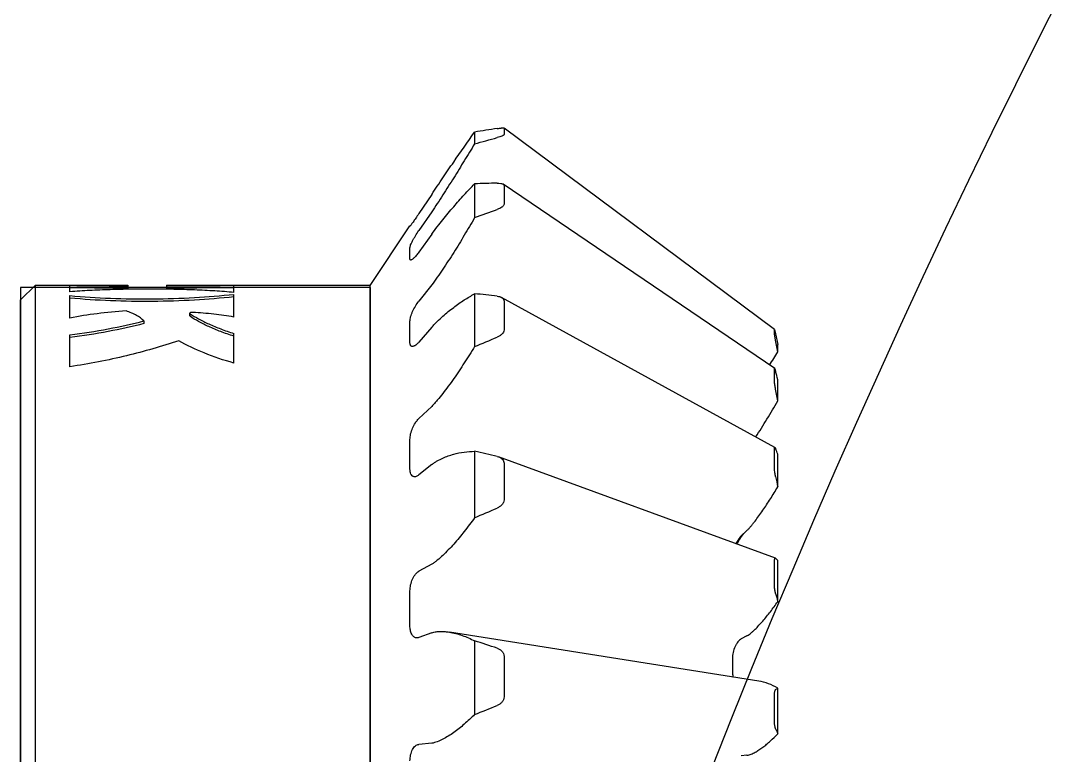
# Model space of a CAD drawing. Header units: inches. Extents: x -164 to 250, y -285 to 80.
# Drawn here: x 110.124 to 111.761, y 34.436 to 35.608 of the extents above; entities that cross this region are included whole.
import ezdxf

# ---------------------------------------------------------------- set-up
doc = ezdxf.new("R2010")
doc.units = ezdxf.units.IN
doc.header["$MEASUREMENT"] = 0
for name, color, linetype in [('LAY0001', 7, 'Continuous'), ('LAYER_CUT_FEAT', 7, 'Continuous'), ('LAYER_FEATURE', 7, 'Continuous')]:
    doc.layers.add(name, color=color, linetype=linetype)

msp = doc.modelspace()

# ---------------------------------------------------------------- linework, layer by layer
at = {"color": 7, "linetype": 'Continuous'}
for p, q in [((111.32592, 35.11528), (110.89472, 35.43608)), ((111.3261, 35.0528), (110.8934, 35.34672)), ((110.77937, 35.33049), (110.75891, 35.29987)), ((110.77937, 35.30262), (110.75891, 35.27291)), ((110.74476, 35.27987), (110.74476, 35.28035)), ((110.74477, 35.27985), (110.74476, 35.27987)), ((110.74491, 35.27996), (110.74477, 35.27985)), ((110.77937, 35.26713), (110.75891, 35.23859)), ((110.74476, 35.22773), (110.74476, 35.24573)), ((110.14765, 35.18587), (110.29505, 35.18587)), ((110.20277, 35.17534), (110.20277, 35.18571)), ((110.29505, 35.18587), (110.29505, 35.181)), ((110.35656, 35.18193), (110.29505, 35.18193)), ((110.35656, 35.18587), (110.68151, 35.18587)), ((110.35656, 35.18587), (110.35656, 35.18128)), ((110.46421, 35.17419), (110.46421, 35.1858)), ((110.77937, 35.18624), (110.75891, 35.16035)), ((110.20277, 35.13328), (110.20277, 35.1692)), ((110.46421, 35.13503), (110.46421, 35.17113)), ((111.32651, 34.9271), (110.89073, 35.16635)), ((110.32067, 35.12886), (110.32067, 35.12461)), ((110.39378, 35.13689), (110.39378, 35.14107)), ((110.39425, 35.13622), (110.39378, 35.13689)), ((110.74476, 35.09442), (110.74476, 35.12865)), ((110.77937, 35.11874), (110.75891, 35.09507)), ((110.20277, 35.05593), (110.20277, 35.1067)), ((110.46421, 35.06178), (110.46421, 35.10897)), ((110.77937, 34.99275), (110.75891, 34.97322)), ((110.74476, 34.89298), (110.74476, 34.9401)), ((110.77937, 34.89985), (110.75891, 34.88337)), ((111.32722, 34.75075), (110.88608, 34.91227)), ((111.28193, 34.79496), (111.27291, 34.78634)), ((110.77937, 34.74108), (110.75891, 34.72982)), ((110.74476, 34.64314), (110.74476, 34.69853)), ((110.77937, 34.63187), (110.75891, 34.6242)), ((111.30072, 34.55491), (110.80753, 34.63295)), ((111.28193, 34.62705), (111.27291, 34.62209)), ((111.25884, 34.59106), (111.25884, 34.56944)), ((110.77937, 34.45588), (110.75891, 34.45399)), ((111.28193, 34.43677), (111.27291, 34.43594))]:
    msp.add_line(p, q, dxfattribs=at)
msp.add_circle((124.25513, 29.28373), 14)
msp.add_arc((111.32567, 34.74776), 0.06446, 142.89805, 143.7947, dxfattribs=at)
for points, knots in [([(110.75891, 35.29987), (110.75728, 35.29743), (110.7549, 35.29389), (110.7518, 35.28941), (110.74977, 35.28652), (110.74803, 35.28408), (110.74665, 35.28217), (110.74565, 35.28086), (110.74512, 35.28017), (110.74491, 35.27996)], [0, 0, 0, 0, 0.3612195, 0.5254513, 0.6718985, 0.7960282, 0.8939709, 0.9626672, 1, 1, 1, 1]), ([(110.74476, 35.24573), (110.74476, 35.24599), (110.74483, 35.24658), (110.74514, 35.248), (110.7459, 35.25018), (110.74722, 35.2532), (110.74898, 35.25671), (110.75111, 35.26057), (110.75437, 35.26607), (110.75704, 35.27019), (110.75891, 35.27291)], [0, 0, 0, 0, 0.0255874, 0.057743, 0.1415442, 0.2495506, 0.3782187, 0.5230073, 0.678699, 1, 1, 1, 1]), ([(110.74544, 35.22602), (110.74533, 35.22608), (110.74512, 35.22626), (110.7449, 35.22665), (110.74478, 35.22715), (110.74476, 35.22753), (110.74476, 35.22773)], [0, 0, 0, 0, 0.1984575, 0.4188777, 0.6822092, 1, 1, 1, 1]), ([(110.75891, 35.23859), (110.75819, 35.23758), (110.75677, 35.23567), (110.75464, 35.23301), (110.7526, 35.23071), (110.75073, 35.22881), (110.74906, 35.22736), (110.74778, 35.22649), (110.74688, 35.22607), (110.74621, 35.22587), (110.74569, 35.22589), (110.74544, 35.22602)], [0, 0, 0, 0, 0.1953342, 0.376554, 0.5396566, 0.6811491, 0.7982752, 0.8893455, 0.92515, 0.9548821, 1, 1, 1, 1]), ([(110.20277, 35.18571), (110.21771, 35.18555), (110.24847, 35.18513), (110.27923, 35.18494), (110.29505, 35.18494)], [0, 0, 0, 0, 0.4856606, 1, 1, 1, 1]), ([(110.29505, 35.181), (110.27923, 35.181), (110.24847, 35.18119), (110.21771, 35.18161), (110.20277, 35.18177)], [0, 0, 0, 0, 0.5143393, 1, 1, 1, 1]), ([(110.46421, 35.17419), (110.45403, 35.17517), (110.43312, 35.17677), (110.4011, 35.17833), (110.368, 35.17924), (110.33431, 35.17961), (110.3005, 35.17946), (110.26708, 35.17879), (110.23454, 35.17753), (110.2132, 35.17618), (110.20277, 35.17534)], [0, 0, 0, 0, 0.1172736, 0.240335, 0.3674672, 0.4968581, 0.6266521, 0.7549856, 0.8800227, 1, 1, 1, 1]), ([(110.35656, 35.18522), (110.37507, 35.18513), (110.40252, 35.18518), (110.43841, 35.18554), (110.45578, 35.18573), (110.46421, 35.1858)], [0, 0, 0, 0, 0.5158149, 0.7649693, 1, 1, 1, 1]), ([(110.46421, 35.18186), (110.45578, 35.18179), (110.43841, 35.1816), (110.40252, 35.18124), (110.37507, 35.18119), (110.35656, 35.18128)], [0, 0, 0, 0, 0.2350318, 0.4841851, 1, 1, 1, 1]), ([(110.20277, 35.1692), (110.22426, 35.16735), (110.26816, 35.16444), (110.3344, 35.16331), (110.40009, 35.16558), (110.44326, 35.16908), (110.46421, 35.17113)], [0, 0, 0, 0, 0.247147, 0.5039282, 0.7587093, 1, 1, 1, 1]), ([(110.46421, 35.16712), (110.44326, 35.16505), (110.40009, 35.16154), (110.3344, 35.15926), (110.26816, 35.1604), (110.22426, 35.16332), (110.20277, 35.16518)], [0, 0, 0, 0, 0.2412916, 0.4960722, 0.7528528, 1, 1, 1, 1]), ([(110.74476, 35.12865), (110.74476, 35.12969), (110.745, 35.13197), (110.74584, 35.13559), (110.74716, 35.1396), (110.74955, 35.14539), (110.75331, 35.1525), (110.75695, 35.15786), (110.75891, 35.16035)], [0, 0, 0, 0, 0.0886917, 0.1949607, 0.3161331, 0.4485262, 0.7292455, 1, 1, 1, 1]), ([(110.29217, 35.14474), (110.27678, 35.14375), (110.24682, 35.14102), (110.2171, 35.13626), (110.20277, 35.13328)], [0, 0, 0, 0, 0.5132453, 1, 1, 1, 1]), ([(110.32067, 35.12886), (110.31732, 35.13241), (110.31084, 35.13697), (110.30095, 35.14168), (110.29522, 35.14376), (110.29217, 35.14474)], [0, 0, 0, 0, 0.445174, 0.7083168, 1, 1, 1, 1]), ([(110.20277, 35.1067), (110.22324, 35.1092), (110.26279, 35.11545), (110.30186, 35.12415), (110.32067, 35.12886)], [0, 0, 0, 0, 0.5154955, 1, 1, 1, 1]), ([(110.39847, 35.14246), (110.39788, 35.14249), (110.397, 35.14248), (110.3959, 35.14232), (110.39518, 35.14215), (110.39459, 35.14194), (110.39415, 35.14169), (110.39386, 35.1414), (110.39378, 35.14117), (110.39378, 35.14107)], [0, 0, 0, 0, 0.3432788, 0.5035566, 0.6466954, 0.7680182, 0.8654081, 0.9402713, 1, 1, 1, 1]), ([(110.39378, 35.14107), (110.39378, 35.14101), (110.39383, 35.14073), (110.39406, 35.14052), (110.39425, 35.1404)], [0, 0, 0, 0, 0.2086356, 1, 1, 1, 1]), ([(110.39425, 35.1404), (110.39865, 35.13745), (110.40844, 35.1316), (110.42474, 35.1235), (110.44356, 35.11571), (110.45708, 35.11114), (110.46421, 35.10897)], [0, 0, 0, 0, 0.2065483, 0.4438926, 0.7093563, 1, 1, 1, 1]), ([(110.46421, 35.1046), (110.45708, 35.10678), (110.44356, 35.11139), (110.42474, 35.11922), (110.40843, 35.12738), (110.39865, 35.13325), (110.39425, 35.13622)], [0, 0, 0, 0, 0.2905521, 0.5559767, 0.7933485, 1, 1, 1, 1]), ([(110.46421, 35.13503), (110.45358, 35.13693), (110.43172, 35.14001), (110.40972, 35.14182), (110.39847, 35.14246)], [0, 0, 0, 0, 0.4894518, 1, 1, 1, 1]), ([(110.32067, 35.12461), (110.30186, 35.11988), (110.2628, 35.11113), (110.22325, 35.10483), (110.20277, 35.10232)], [0, 0, 0, 0, 0.4845152, 1, 1, 1, 1]), ([(110.37623, 35.09703), (110.3488, 35.08823), (110.29159, 35.0718), (110.23313, 35.06027), (110.20277, 35.05593)], [0, 0, 0, 0, 0.4843943, 1, 1, 1, 1]), ([(110.46421, 35.06178), (110.44802, 35.06609), (110.41792, 35.07619), (110.38926, 35.08981), (110.37623, 35.09703)], [0, 0, 0, 0, 0.5294456, 1, 1, 1, 1]), ([(110.7473, 35.08843), (110.74689, 35.08861), (110.7461, 35.0892), (110.7453, 35.09058), (110.74484, 35.09236), (110.74476, 35.0937), (110.74476, 35.09442)], [0, 0, 0, 0, 0.1968451, 0.4176367, 0.6823621, 1, 1, 1, 1]), ([(110.75891, 35.09507), (110.75786, 35.09386), (110.75584, 35.09175), (110.75308, 35.08963), (110.751, 35.0886), (110.74964, 35.08819), (110.74839, 35.0881), (110.74763, 35.08829), (110.7473, 35.08843)], [0, 0, 0, 0, 0.3418265, 0.6216536, 0.7368435, 0.8362676, 0.9224171, 1, 1, 1, 1]), ([(110.74476, 34.9401), (110.74476, 34.94149), (110.74497, 34.94439), (110.7461, 34.95047), (110.74868, 34.95811), (110.75244, 34.96522), (110.75601, 34.97016), (110.75793, 34.97228), (110.75891, 34.97322)], [0, 0, 0, 0, 0.1131616, 0.2370756, 0.503175, 0.7676271, 0.8895373, 1, 1, 1, 1]), ([(110.75045, 34.88075), (110.75001, 34.88089), (110.74915, 34.88127), (110.74757, 34.88251), (110.74601, 34.88493), (110.74496, 34.88867), (110.74476, 34.89147), (110.74476, 34.89298)], [0, 0, 0, 0, 0.0957931, 0.1949139, 0.4163313, 0.6835728, 1, 1, 1, 1]), ([(110.75891, 34.88337), (110.7582, 34.8828), (110.75679, 34.88181), (110.75458, 34.8808), (110.75244, 34.8804), (110.75107, 34.88056), (110.75045, 34.88075)], [0, 0, 0, 0, 0.2974583, 0.5587177, 0.7891442, 1, 1, 1, 1]), ([(111.27291, 34.78634), (111.27118, 34.78469), (111.26793, 34.78071), (111.26536, 34.77628), (111.26417, 34.77384)], [0, 0, 0, 0, 0.4680936, 1, 1, 1, 1]), ([(111.26617, 34.77311), (111.26671, 34.77427), (111.26891, 34.77867), (111.27151, 34.78289), (111.27366, 34.78584)], [0, 0, 0, 0, 0.2585445, 1, 1, 1, 1]), ([(111.27427, 34.78665), (111.27471, 34.78723), (111.27641, 34.78941), (111.27828, 34.79147), (111.27975, 34.79288)], [0, 0, 0, 0, 0.2635592, 1, 1, 1, 1]), ([(110.74476, 34.69853), (110.74476, 34.70177), (110.74554, 34.7083), (110.74805, 34.71601), (110.75094, 34.72154), (110.75335, 34.72504), (110.75597, 34.72785), (110.75793, 34.72928), (110.75891, 34.72982)], [0, 0, 0, 0, 0.2733171, 0.5485896, 0.6780236, 0.7976579, 0.9052915, 1, 1, 1, 1]), ([(110.75483, 34.62371), (110.75411, 34.62381), (110.75265, 34.62425), (110.75068, 34.62553), (110.74893, 34.62738), (110.74686, 34.63071), (110.74516, 34.63606), (110.74476, 34.64067), (110.74476, 34.64314)], [0, 0, 0, 0, 0.0926311, 0.1900638, 0.2964665, 0.4143226, 0.6860754, 1, 1, 1, 1]), ([(110.75891, 34.6242), (110.75825, 34.62395), (110.7569, 34.6236), (110.7555, 34.62361), (110.75483, 34.62371)], [0, 0, 0, 0, 0.5127762, 1, 1, 1, 1]), ([(111.27291, 34.62209), (111.27193, 34.62155), (111.26999, 34.62013), (111.26739, 34.61735), (111.26499, 34.61389), (111.26212, 34.60842), (111.25961, 34.60077), (111.25884, 34.59429), (111.25884, 34.59106)], [0, 0, 0, 0, 0.0946964, 0.2022195, 0.3216687, 0.4508928, 0.7259777, 1, 1, 1, 1]), ([(111.25884, 34.56944), (111.25884, 34.56873), (111.25892, 34.56601), (111.25928, 34.5633), (111.25975, 34.56135)], [0, 0, 0, 0, 0.2618736, 1, 1, 1, 1]), ([(110.74476, 34.42758), (110.74476, 34.43086), (110.74543, 34.43714), (110.74794, 34.4444), (110.75089, 34.44903), (110.75333, 34.45162), (110.75601, 34.45336), (110.75797, 34.45391), (110.75891, 34.45399)], [0, 0, 0, 0, 0.3050809, 0.583392, 0.7056644, 0.8147802, 0.9117238, 1, 1, 1, 1])]:
    msp.add_open_spline(points, degree=3, knots=knots, dxfattribs=at)
at = {"layer": 'LAY0001', "color": 6, "linetype": 'Continuous'}
msp.add_line((110.68151, 35.18193), (110.12403, 35.18193), dxfattribs=at)
at = {"layer": 'LAY0001', "color": 7, "linetype": 'Continuous'}
for p, q in [((110.12403, 35.18193), (110.12403, 33.615)), ((110.68151, 35.18193), (110.68151, 33.615))]:
    msp.add_line(p, q, dxfattribs=at)
at = {"layer": 'LAYER_CUT_FEAT', "color": 7, "linetype": 'Continuous'}
for p, q in [((110.84781, 35.42976), (110.84781, 35.41118)), ((110.89458, 35.43619), (110.89468, 35.43602)), ((110.89468, 35.43602), (110.89468, 35.4258)), ((110.84781, 35.34739), (110.84781, 35.29347)), ((110.89468, 35.34468), (110.89468, 35.31501)), ((110.84781, 35.17213), (110.84781, 35.08815)), ((110.89468, 35.16072), (110.89468, 35.11451)), ((111.32591, 35.11522), (111.32592, 35.11528)), ((111.32591, 35.10816), (111.32591, 35.11522)), ((111.32592, 35.11528), (111.32755, 35.10816)), ((111.32755, 35.09828), (111.32591, 35.10816)), ((111.32755, 35.10816), (111.33106, 35.09139)), ((111.33106, 35.07985), (111.32755, 35.09828)), ((111.33106, 35.07985), (111.33106, 35.09139)), ((111.32591, 35.03163), (111.32591, 35.05212)), ((111.33106, 35.00161), (111.33106, 35.0351)), ((111.33106, 35.00161), (111.32755, 35.0199)), ((110.84781, 34.92114), (110.84781, 34.81532)), ((111.32591, 34.89312), (111.32591, 34.92504)), ((111.33106, 34.86433), (111.33106, 34.91649)), ((110.88391, 34.91293), (110.88608, 34.91227)), ((110.89468, 34.90215), (110.89468, 34.84391)), ((111.32722, 34.75075), (111.32755, 34.75054)), ((111.32591, 34.70618), (111.32591, 34.74641)), ((111.33106, 34.68145), (111.33106, 34.74718)), ((110.84781, 34.61899), (110.84781, 34.50168)), ((110.89468, 34.59427), (110.89468, 34.52971)), ((111.32755, 34.54127), (111.33106, 34.54373)), ((111.33106, 34.47087), (111.33106, 34.54373)), ((111.32591, 34.48913), (111.32591, 34.53373))]:
    msp.add_line(p, q, dxfattribs=at)
for centre, radius, start, end in [((111.45718, 31.70901), 3.77033, 98.74556, 99.30114), ((108.7414, 43.1806), 8.04989, 285.169087, 285.435529), ((110.90819, 33.85998), 1.48864, 90.93432, 92.32463), ((110.11574, 37.37423), 2.20578, 289.38331, 290.38066), ((110.76056, 34.16446), 1.01144, 82.99502, 85.0517), ((110.3251, 36.40098), 1.41307, 291.71022, 293.29497), ((107.8196, 37.20287), 4.10336, 328.49113, 328.84291), ((108.18801, 34.22351), 3.24614, 14.47857, 14.72417), ((110.67288, 34.06908), 0.86984, 75.95912, 78.39848), ((110.673, 34.66063), 0.70605, 21.24702, 22.01916), ((115.45176, 35.75678), 4.21624, 191.99287, 192.22016), ((110.43533, 35.83285), 1.09796, 292.06641, 294.11483), ((111.27641, 34.69361), 0.07652, 44.428, 48.06487), ((112.89228, 35.11553), 1.62045, 195.06796, 195.5379), ((110.59504, 33.78789), 0.86869, 70.57695, 73.08363), ((110.51611, 35.39053), 0.94873, 290.46447, 292.81052), ((111.70291, 34.63806), 0.40771, 202.97821, 204.20984)]:
    msp.add_arc(centre, radius, start, end, dxfattribs=at)
for points, knots in [([(110.77937, 35.33049), (110.78234, 35.33494), (110.78826, 35.34372), (110.79994, 35.36094), (110.81963, 35.38969), (110.83658, 35.41396), (110.84781, 35.42976)], [0, 0, 0, 0, 0.1330716, 0.2635692, 0.5176094, 1, 1, 1, 1]), ([(110.88391, 35.4355), (110.88515, 35.43569), (110.88695, 35.43594), (110.88927, 35.43621), (110.8908, 35.43635), (110.89213, 35.43643), (110.89322, 35.43645), (110.89401, 35.43639), (110.89445, 35.43629), (110.89458, 35.43619)], [0, 0, 0, 0, 0.3489175, 0.5075102, 0.6515651, 0.7770011, 0.8792335, 0.954374, 1, 1, 1, 1]), ([(110.89468, 35.4258), (110.89468, 35.42562), (110.89439, 35.42519), (110.8937, 35.42469), (110.89265, 35.4241), (110.89072, 35.42324), (110.88777, 35.42218), (110.88526, 35.42143), (110.88391, 35.42106)], [0, 0, 0, 0, 0.0445581, 0.1169856, 0.2178421, 0.3433587, 0.6488122, 1, 1, 1, 1]), ([(110.84781, 35.41118), (110.84234, 35.40218), (110.8313, 35.38406), (110.8173, 35.36144), (110.80587, 35.34327), (110.79718, 35.3296), (110.78837, 35.31603), (110.78241, 35.30704), (110.77937, 35.30262)], [0, 0, 0, 0, 0.2462246, 0.495875, 0.6217353, 0.7480494, 0.8744916, 1, 1, 1, 1]), ([(110.77937, 35.26713), (110.78227, 35.27118), (110.78814, 35.27892), (110.79702, 35.29012), (110.80575, 35.30073), (110.81706, 35.31404), (110.83094, 35.32967), (110.84223, 35.34166), (110.84781, 35.34739)], [0, 0, 0, 0, 0.1413617, 0.276168, 0.4061178, 0.5319824, 0.7726329, 1, 1, 1, 1]), ([(110.88391, 35.34842), (110.88575, 35.34845), (110.88837, 35.34834), (110.89155, 35.34765), (110.89287, 35.34708), (110.8934, 35.34672)], [0, 0, 0, 0, 0.5640062, 0.8026126, 1, 1, 1, 1]), ([(110.8934, 35.34672), (110.89377, 35.34647), (110.89441, 35.34591), (110.89468, 35.34507), (110.89468, 35.34468)], [0, 0, 0, 0, 0.5334588, 1, 1, 1, 1]), ([(110.89468, 35.31501), (110.89468, 35.31417), (110.89402, 35.31285), (110.89271, 35.31142), (110.89081, 35.30985), (110.88786, 35.30814), (110.88528, 35.30704), (110.88391, 35.30653)], [0, 0, 0, 0, 0.175799, 0.2864816, 0.4112042, 0.6923392, 1, 1, 1, 1]), ([(110.84781, 35.29347), (110.84239, 35.28411), (110.83417, 35.27015), (110.823, 35.2517), (110.81452, 35.23802), (110.80593, 35.22454), (110.79725, 35.2113), (110.78847, 35.1985), (110.78249, 35.19019), (110.77937, 35.18624)], [0, 0, 0, 0, 0.2548444, 0.3818766, 0.5083968, 0.6341373, 0.758716, 0.8813792, 1, 1, 1, 1]), ([(110.77937, 35.11874), (110.78082, 35.12042), (110.78375, 35.12361), (110.78966, 35.1295), (110.79694, 35.13625), (110.8057, 35.14367), (110.81696, 35.15251), (110.83082, 35.16222), (110.8422, 35.16905), (110.84781, 35.17213)], [0, 0, 0, 0, 0.07645, 0.1488732, 0.2871167, 0.4182048, 0.5436098, 0.7798967, 1, 1, 1, 1]), ([(110.88391, 35.16835), (110.88514, 35.1682), (110.88748, 35.16776), (110.88973, 35.1669), (110.89073, 35.16635)], [0, 0, 0, 0, 0.5192314, 1, 1, 1, 1]), ([(110.89073, 35.16635), (110.8913, 35.16603), (110.89235, 35.16534), (110.89364, 35.16401), (110.89449, 35.16245), (110.89468, 35.16129), (110.89468, 35.16072)], [0, 0, 0, 0, 0.2699893, 0.5223085, 0.7620867, 1, 1, 1, 1]), ([(110.89468, 35.11451), (110.89468, 35.11333), (110.89391, 35.11082), (110.8914, 35.10769), (110.88795, 35.10508), (110.88531, 35.10371), (110.88391, 35.10311)], [0, 0, 0, 0, 0.2151168, 0.4583982, 0.7234199, 1, 1, 1, 1]), ([(110.84781, 35.08815), (110.84243, 35.07935), (110.83426, 35.06632), (110.82304, 35.04929), (110.81456, 35.03691), (110.80598, 35.02493), (110.79732, 35.01341), (110.78992, 35.00428), (110.78398, 34.99742), (110.78092, 34.99423), (110.77937, 34.99275)], [0, 0, 0, 0, 0.2629816, 0.3923895, 0.5200404, 0.6455571, 0.7684135, 0.8875216, 0.9451361, 1, 1, 1, 1]), ([(111.32591, 35.05212), (111.32591, 35.05219), (111.32591, 35.0523), (111.32592, 35.05248), (111.32594, 35.05264), (111.32597, 35.05275), (111.32603, 35.05283), (111.32608, 35.05281), (111.3261, 35.0528)], [0, 0, 0, 0, 0.2415358, 0.4442514, 0.676257, 0.8273555, 0.9160268, 1, 1, 1, 1]), ([(111.3261, 35.0528), (111.32616, 35.05276), (111.32626, 35.05261), (111.3264, 35.05232), (111.32656, 35.0519), (111.32682, 35.05116), (111.32716, 35.05004), (111.32741, 35.04909), (111.32755, 35.04857)], [0, 0, 0, 0, 0.0441699, 0.1175742, 0.217506, 0.3400919, 0.6405805, 1, 1, 1, 1]), ([(111.32755, 35.0199), (111.32734, 35.02099), (111.32695, 35.02316), (111.32644, 35.02633), (111.3261, 35.02883), (111.32594, 35.03056), (111.32591, 35.0313), (111.32591, 35.03163)], [0, 0, 0, 0, 0.2806514, 0.5588694, 0.8126842, 0.9180309, 1, 1, 1, 1]), ([(111.2959, 34.9439), (111.30207, 34.95325), (111.31402, 34.97235), (111.32543, 34.99178), (111.33106, 35.00161)], [0, 0, 0, 0, 0.497219, 1, 1, 1, 1]), ([(110.77937, 34.89985), (110.78081, 34.90101), (110.78372, 34.9031), (110.78965, 34.9066), (110.79695, 34.91027), (110.80572, 34.91373), (110.81705, 34.91731), (110.83106, 34.92018), (110.8423, 34.92105), (110.84781, 34.92114)], [0, 0, 0, 0, 0.0762133, 0.14768, 0.2835266, 0.4124032, 0.5363132, 0.7730669, 1, 1, 1, 1]), ([(111.32591, 34.92504), (111.32591, 34.92539), (111.32592, 34.92597), (111.32602, 34.92663), (111.32615, 34.92696), (111.32625, 34.9271), (111.32639, 34.92715), (111.32647, 34.92712), (111.32651, 34.9271)], [0, 0, 0, 0, 0.4436204, 0.73435, 0.8276056, 0.8933826, 0.9445143, 1, 1, 1, 1]), ([(111.32651, 34.9271), (111.32661, 34.92704), (111.32679, 34.92685), (111.32716, 34.92627), (111.32739, 34.92574), (111.32755, 34.92534)], [0, 0, 0, 0, 0.1543912, 0.375493, 1, 1, 1, 1]), ([(110.88608, 34.91227), (110.88722, 34.91185), (110.88941, 34.91081), (110.89223, 34.90858), (110.8942, 34.90562), (110.89468, 34.9033), (110.89468, 34.90215)], [0, 0, 0, 0, 0.2594372, 0.5105506, 0.7551323, 1, 1, 1, 1]), ([(111.32755, 34.88069), (111.32711, 34.88277), (111.32654, 34.88595), (111.32604, 34.8901), (111.32591, 34.89216), (111.32591, 34.89312)], [0, 0, 0, 0, 0.5084958, 0.7712803, 1, 1, 1, 1]), ([(111.28193, 34.79496), (111.28306, 34.79603), (111.28526, 34.79834), (111.28842, 34.80203), (111.29161, 34.8059), (111.29585, 34.8113), (111.30108, 34.81833), (111.30724, 34.82705), (111.31332, 34.83606), (111.32136, 34.84845), (111.32722, 34.85793), (111.33106, 34.86433)], [0, 0, 0, 0, 0.0547314, 0.1122843, 0.1712467, 0.231335, 0.3541969, 0.4797545, 0.6074667, 0.7369344, 1, 1, 1, 1]), ([(110.89468, 34.84391), (110.89468, 34.84249), (110.89399, 34.83957), (110.89149, 34.83584), (110.88801, 34.83284), (110.88532, 34.83134), (110.88391, 34.83071)], [0, 0, 0, 0, 0.2378225, 0.4864717, 0.7419869, 1, 1, 1, 1]), ([(110.84781, 34.81532), (110.84247, 34.80792), (110.83433, 34.79707), (110.82307, 34.78315), (110.8146, 34.77328), (110.80602, 34.76396), (110.79737, 34.75527), (110.78995, 34.74868), (110.784, 34.74396), (110.78093, 34.74194), (110.77937, 34.74108)], [0, 0, 0, 0, 0.2697172, 0.4009007, 0.5292149, 0.6542505, 0.7754564, 0.8916592, 0.9473702, 1, 1, 1, 1]), ([(111.32591, 34.74641), (111.32591, 34.74714), (111.32595, 34.74835), (111.32618, 34.74971), (111.32648, 34.7504), (111.3267, 34.75068), (111.32697, 34.75081), (111.32714, 34.75078), (111.32722, 34.75075)], [0, 0, 0, 0, 0.4437113, 0.7355123, 0.8291017, 0.8965552, 0.9488558, 1, 1, 1, 1]), ([(111.32755, 34.69427), (111.32707, 34.69605), (111.3265, 34.69894), (111.32602, 34.70293), (111.32591, 34.7051), (111.32591, 34.70618)], [0, 0, 0, 0, 0.4595649, 0.7309424, 1, 1, 1, 1]), ([(111.28193, 34.62705), (111.28306, 34.62767), (111.28527, 34.62915), (111.28843, 34.63169), (111.29162, 34.63445), (111.29587, 34.63842), (111.30111, 34.64378), (111.30727, 34.65061), (111.31335, 34.65785), (111.32142, 34.66806), (111.32725, 34.67602), (111.33106, 34.68145)], [0, 0, 0, 0, 0.0523693, 0.1079115, 0.1651798, 0.2239028, 0.3450192, 0.4700675, 0.5984816, 0.7298235, 1, 1, 1, 1]), ([(110.77937, 34.63187), (110.78054, 34.63231), (110.7829, 34.633), (110.7865, 34.6336), (110.79006, 34.63391), (110.7936, 34.63406), (110.79711, 34.63402), (110.80176, 34.63374), (110.80523, 34.63331), (110.80753, 34.63295)], [0, 0, 0, 0, 0.1316309, 0.2589436, 0.3841977, 0.5084009, 0.6318364, 0.7547666, 1, 1, 1, 1]), ([(110.80753, 34.63295), (110.81448, 34.63185), (110.82833, 34.62811), (110.8414, 34.62231), (110.84781, 34.61899)], [0, 0, 0, 0, 0.4937384, 1, 1, 1, 1]), ([(110.88391, 34.60714), (110.88532, 34.60665), (110.88802, 34.60537), (110.89153, 34.60255), (110.89404, 34.59877), (110.89468, 34.59576), (110.89468, 34.59427)], [0, 0, 0, 0, 0.2501083, 0.4991936, 0.7484395, 1, 1, 1, 1]), ([(111.33106, 34.54373), (111.32627, 34.54641), (111.31647, 34.55109), (111.30598, 34.55407), (111.30072, 34.55491)], [0, 0, 0, 0, 0.5075913, 1, 1, 1, 1]), ([(111.32591, 34.53373), (111.32591, 34.53474), (111.32598, 34.53651), (111.32633, 34.53879), (111.32682, 34.54033), (111.32729, 34.54107), (111.32755, 34.54127)], [0, 0, 0, 0, 0.3849164, 0.6775328, 0.8751693, 1, 1, 1, 1]), ([(110.89468, 34.52971), (110.89468, 34.52818), (110.89403, 34.52509), (110.89153, 34.52114), (110.88804, 34.51807), (110.88532, 34.5166), (110.88391, 34.516)], [0, 0, 0, 0, 0.249412, 0.500103, 0.7505608, 1, 1, 1, 1]), ([(110.84781, 34.50168), (110.8425, 34.49636), (110.83437, 34.48872), (110.82308, 34.47932), (110.81461, 34.47291), (110.80602, 34.46715), (110.79733, 34.46212), (110.78855, 34.45812), (110.78244, 34.45616), (110.77937, 34.45588)], [0, 0, 0, 0, 0.2702984, 0.4009688, 0.5284004, 0.6523986, 0.7727492, 0.8889425, 1, 1, 1, 1]), ([(111.32755, 34.4789), (111.32731, 34.47946), (111.32688, 34.48079), (111.32637, 34.48311), (111.326, 34.48596), (111.32591, 34.48803), (111.32591, 34.48913)], [0, 0, 0, 0, 0.1755534, 0.4024144, 0.6834216, 1, 1, 1, 1]), ([(111.28193, 34.43677), (111.28303, 34.43687), (111.28523, 34.43734), (111.28842, 34.43851), (111.29161, 34.43988), (111.29587, 34.44202), (111.30111, 34.44517), (111.30728, 34.44946), (111.31336, 34.45423), (111.32145, 34.46123), (111.32727, 34.46692), (111.33106, 34.47087)], [0, 0, 0, 0, 0.0544554, 0.1105856, 0.1678967, 0.2263392, 0.3464214, 0.4703398, 0.5978704, 0.7287898, 1, 1, 1, 1])]:
    msp.add_open_spline(points, degree=3, knots=knots, dxfattribs=at)
at = {"layer": 'LAYER_FEATURE', "color": 7, "linetype": 'Continuous'}
for p, q in [((110.68151, 35.18547), (110.74476, 35.28035)), ((110.74476, 35.28035), (110.74498, 35.28022)), ((110.12403, 35.16224), (110.14765, 35.18587)), ((110.14765, 33.61106), (110.14765, 35.18587)), ((110.68151, 33.61106), (110.68151, 35.18587)), ((110.12403, 33.63469), (110.12403, 35.16224))]:
    msp.add_line(p, q, dxfattribs=at)

doc.saveas('drawing.dxf')
